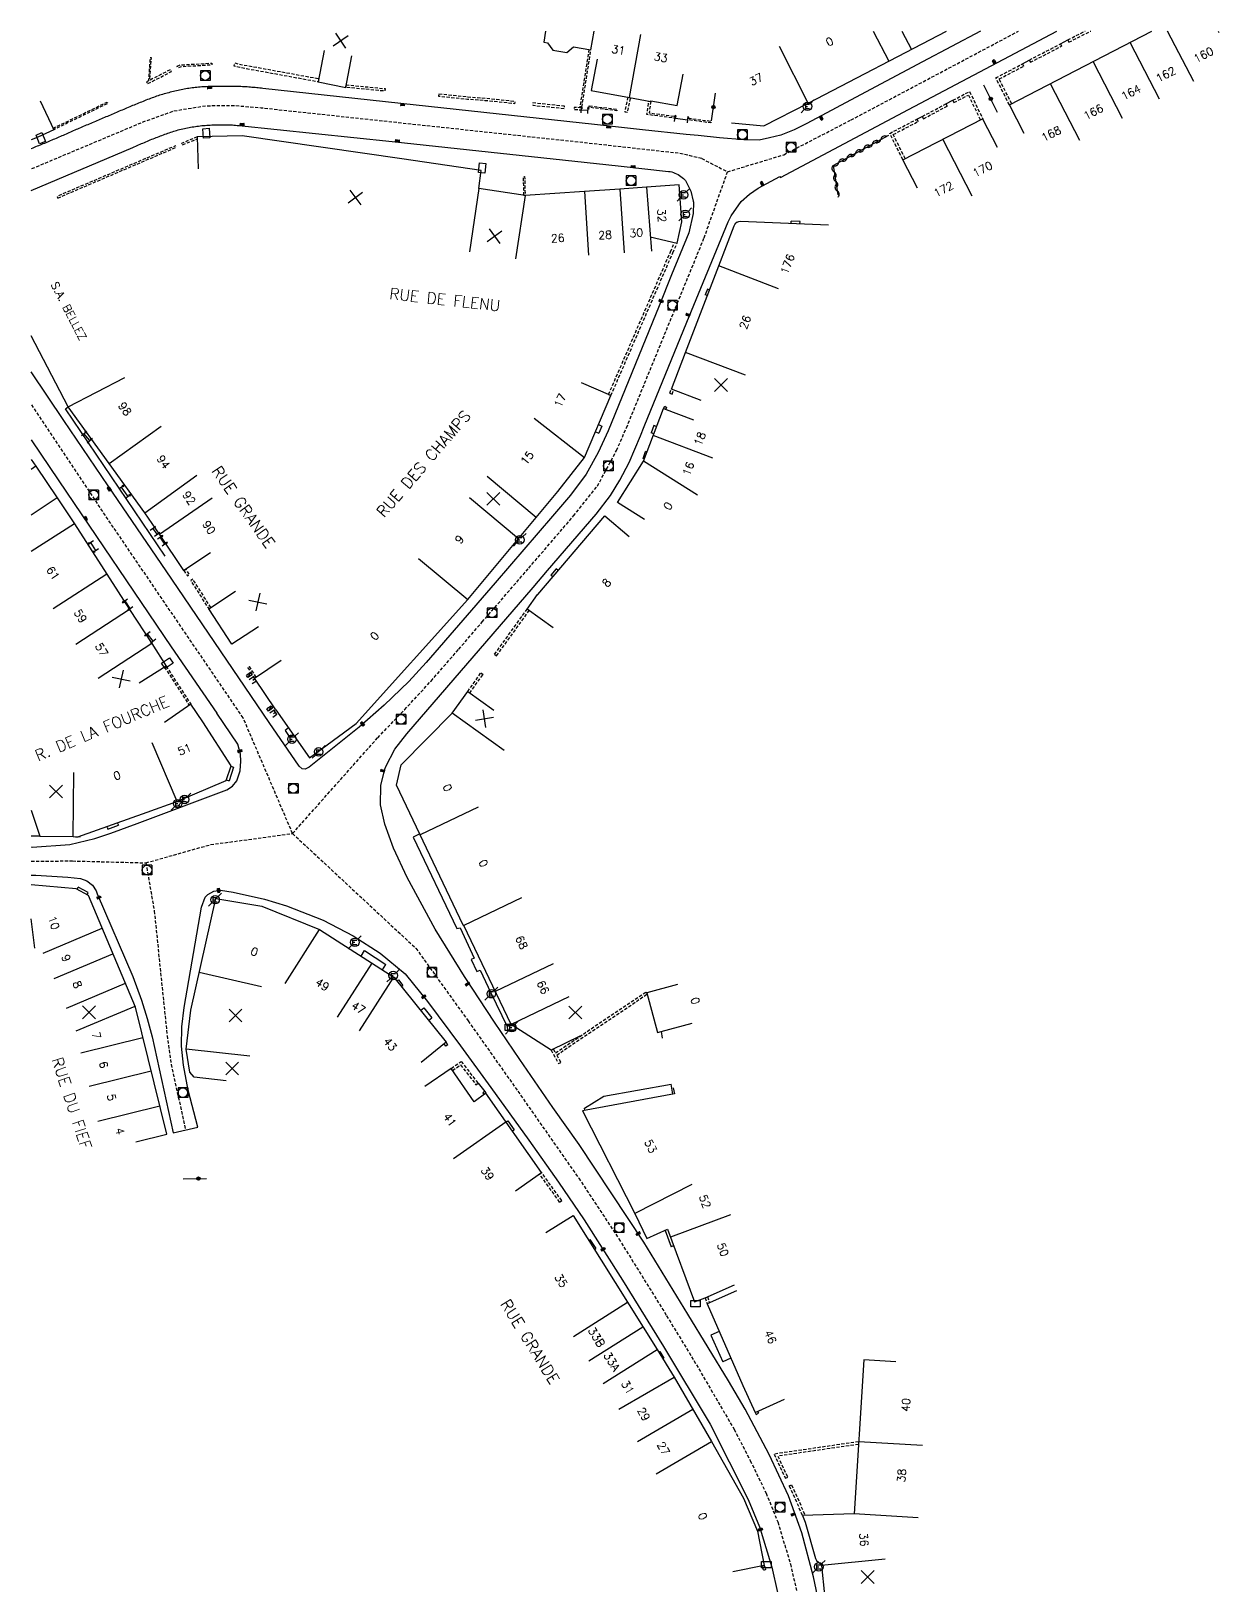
# Model space of a CAD drawing. Header units: millimetres. Extents: x 114000 to 115000, y 122000 to 123000.
# Drawn here: x 114000 to 114185.6, y 122757.1 to 123000 of the extents above; entities that cross this region are included whole.
import ezdxf
from ezdxf.enums import TextEntityAlignment as Align

# ---------------------------------------------------------------- set-up
doc = ezdxf.new("R2010")
doc.units = ezdxf.units.MM
doc.linetypes.add('DASHED', pattern=[0.75, 0.5, -0.25])
doc.layers.get('0').update_dxf_attribs({"linetype": 'CONTINUOUS'})
for name, color, linetype in [('W0001', 6, 'DASHED'), ('W0008', 7, 'CONTINUOUS'), ('W0017', 7, 'CONTINUOUS'), ('W0100', 7, 'CONTINUOUS'), ('W0105', 7, 'CONTINUOUS'), ('W0112', 1, 'DASHED'), ('W0310', 3, 'CONTINUOUS'), ('W0322', 7, 'CONTINUOUS'), ('W0400', 7, 'CONTINUOUS'), ('W0420', 7, 'CONTINUOUS'), ('W0430', 7, 'CONTINUOUS'), ('W0471', 7, 'CONTINUOUS'), ('W0984', 7, 'CONTINUOUS'), ('W0989', 7, 'CONTINUOUS'), ('W0991', 7, 'CONTINUOUS'), ('W1102', 7, 'CONTINUOUS'), ('W1471', 7, 'CONTINUOUS')]:
    doc.layers.add(name, color=color, linetype=linetype)
doc.styles.get("Standard").update_dxf_attribs({"font": 'romans.shx', "width": 0.85})

# ---------------------------------------------------------------- blocks, each defined once
blk = doc.blocks.new('t310o')
at = {"color": 0, "linetype": 'Continuous'}
for centre, start, end in [((-0.5, 0.38), 216.8699, 323.1304), ((0.5, -0.37), 36.8699, 143.1303)]:
    blk.add_arc(centre, 0.625, start, end, dxfattribs=at)
blk = doc.blocks.new('t322o')
at = {"color": 0, "linetype": 'Continuous'}
for radius in [0.25, 0.15]:
    blk.add_circle((0, 0), radius, dxfattribs=at)
blk = doc.blocks.new('T400')
for p, q in [((-0.15, 0.3), (0.15, 0.3)), ((-0.15, -0.25), (-0.15, 0.3)), ((-0.15, 0.15), (0.15, 0.15)), ((-0.15, 0), (0.15, 0)), ((0.15, 0.3), (0.15, -0.25)), ((-0.15, -0.15), (0.15, -0.15)), ((-0.15, -0.25), (-0.15, -0.3)), ((-0.15, -0.3), (0.15, -0.3)), ((0.15, -0.3), (0.15, -0.25))]:
    blk.add_line(p, q)
blk = doc.blocks.new('T471')
for p, q in [((-0.333334, 0.333334), (-0.333334, -0.333334)), ((-0.333334, 0.333334), (0.333334, 0.333334)), ((-0.333334, 0), (0, 0)), ((0.500001, 0.500001), (1.000002, 1.000002)), ((-0.500001, -0.500001), (-1.000002, -1.000002)), ((-0.333334, -0.333334), (0.333334, -0.333334))]:
    blk.add_line(p, q)
blk.add_ellipse((0, 0), major_axis=(0.471405, 0.471405), ratio=1, start_param=5.4977871438, end_param=11.780972451)
blk = doc.blocks.new('T420')
for p, q in [((0.75, 0.75), (-0.75, 0.75)), ((-0.75, 0.75), (-0.75, -0.75)), ((0.75, 0.75), (0.75, -0.75)), ((0.75, -0.75), (-0.75, -0.75))]:
    blk.add_line(p, q)
blk.add_ellipse((0, 0), major_axis=(-0.53, 0.53), ratio=1, start_param=3.926991, end_param=10.210176)
blk = doc.blocks.new('t991o')
at = {"color": 0, "linetype": 'Continuous'}
for p, q in [((-1, 1), (1, -1)), ((-1, -1), (1, 1))]:
    blk.add_line(p, q, dxfattribs=at)
blk = doc.blocks.new('T1471')
at = {"color": 0, "linetype": 'Continuous', "flags": 128}
blk.add_lwpolyline([(-0.75, -0.5), (-0.75, 0.5), (0.75, 0.5), (0.75, -0.5), (-0.75, -0.5)], dxfattribs=at)
blk = doc.blocks.new('t105o')
for p, q in [((-0.5, 0), (0.5, 0)), ((0.5, 0), (0.2, 0.1)), ((0.5, 0), (0.2, -0.1))]:
    blk.add_line(p, q)
blk = doc.blocks.new('T430')
for p, q in [((-0.4, 1.4), (0.4, 1.4)), ((-0.4, 1.4), (-0.4, 0.6)), ((-0.4, 1), (0, 1)), ((-0.4, 0.6), (0.4, 0.6)), ((-0.4, 0.2), (0.4, 0.2)), ((-0.4, -0.2), (-0.4, 0.2)), ((-0.4, -0.2), (0.4, 0.2)), ((0.4, 0.2), (0.4, -0.2)), ((-0.4, -0.2), (0.4, -0.2))]:
    blk.add_line(p, q)

msp = doc.modelspace()

# ---------------------------------------------------------------- linework, layer by layer
at = {"layer": 'W0001'}
for p, q in [((114104.77, 122980.1), (114108.8, 122978.02)), ((114040.85, 122874.63), (114033.12, 122892.71))]:
    msp.add_line(p, q, dxfattribs=at)
for points in [[(114000, 122870.31), (114000.02, 122870.31), (114006.47, 122870.35), (114017.93, 122870.05), (114028.04, 122872.9), (114040.85, 122874.63), (114054.15, 122889.6), (114058.35, 122893.98), (114062.48, 122898.46), (114066.82, 122903.44), (114070.48, 122907.68), (114077.75, 122916.11), (114084.76, 122924.25), (114088.47, 122928.92), (114091.48, 122934.49), (114093.01, 122938.02), (114105.14, 122967.69), (114108.8, 122978.02), (114117.59, 122980.68), (114128.1, 122986.12), (114154.27, 123000)], [(114040.85, 122874.63), (114060.11, 122856.7), (114068.27, 122845.36), (114076.05, 122834.36), (114085.55, 122820.77), (114091.83, 122811.29), (114099.29, 122799.29), (114103.56, 122792.28), (114109.82, 122781.55), (114112.35, 122776.67), (114114.82, 122771.58), (114116.65, 122767.07), (114118.63, 122760.5), (114120.44, 122752.58), (114122.92, 122739.91), (114124.73, 122730.32), (114126.98, 122718.37), (114129.37, 122705.61), (114131.71, 122693.3), (114134.46, 122678.94), (114137.67, 122661.15)], [(114017.93, 122870.05), (114019.24, 122862.54), (114021.24, 122843.04), (114021.86, 122838.56), (114024.14, 122828.32)]]:
    msp.add_lwpolyline(points, dxfattribs=at)
at = {"layer": 'W0001', "flags": 128}
for points in [[(114104.77, 122980.1), (114101.28, 122980.89), (114086.58, 122982.53), (114035.94, 122987.97), (114031.63, 122988.33), (114027.27, 122988.29), (114022.24, 122987.47), (114017.47, 122985.77), (114000, 122978.43)], [(114033.12, 122892.71), (114013.28, 122921.84), (114000, 122941.76)]]:
    msp.add_lwpolyline(points, dxfattribs=at)
at = {"layer": 'W0008'}
for points in [[(114112.22, 122974.5), (114113.6, 122975.47), (114116.96, 122977.29), (114117.07, 122977.12), (114137.07, 122987.73), (114160.22, 123000)], [(114148.32, 123000), (114139.25, 122995.2), (114130.36, 122990.48), (114121.17, 122985.57), (114119.19, 122984.56), (114117.63, 122983.95)], [(114117.63, 122983.95), (114117.11, 122983.76), (114115.37, 122983.33), (114113.72, 122982.96), (114111.36, 122982.99), (114107.52, 122983.31)], [(114102.01, 122976.89), (114102.25, 122976.68), (114103.08, 122974.97), (114103.42, 122973.41), (114103.46, 122973.29), (114103.45, 122971.48), (114102.76, 122968.48), (114100.07, 122961.92), (114098.11, 122957.08), (114090.15, 122937.57), (114088.59, 122934.18), (114086.71, 122930.77), (114084.25, 122927.5), (114081.46, 122924.2), (114072.48, 122913.79), (114061.74, 122901.37), (114059.03, 122898.4), (114055.18, 122894.67), (114051.23, 122891.26), (114043.43, 122885), (114042.84, 122884.71), (114042.34, 122884.76), (114041.87, 122885.13), (114037.19, 122892)], [(114123.7, 122751.57), (114122.22, 122758.52), (114120.41, 122765.39), (114118.32, 122771.13), (114115.29, 122777.59), (114113.42, 122781.15), (114111.54, 122784.71), (114108.97, 122789.1), (114102.62, 122799.51), (114095.73, 122810.8), (114085.6, 122826.03), (114081.52, 122831.84), (114076.34, 122839.32), (114072.37, 122845.15), (114067.72, 122852.3), (114063.15, 122859.71), (114058.77, 122867.74), (114056.63, 122872.34), (114055.24, 122876.1), (114054.6, 122879.09), (114054.64, 122882.15), (114055.27, 122884.69), (114055.44, 122885.1), (114056.8, 122887.82), (114058.68, 122890.23), (114078.42, 122913.08), (114080.68, 122915.71), (114088.29, 122924.54), (114090.53, 122927.43), (114091.99, 122929.85), (114093.41, 122932.59), (114095.18, 122936.77), (114095.77, 122938.23), (114102.46, 122954.52), (114108.88, 122970.22), (114109.36, 122971.15), (114110.92, 122973.38), (114112.22, 122974.5)], [(114016.57, 122876.19), (114030.58, 122881.46), (114031.49, 122882.04), (114032.16, 122882.86), (114032.66, 122884.4), (114032.78, 122885.96), (114032.73, 122887.05), (114032.31, 122888.58), (114029.04, 122893.42)], [(114000, 122872.53), (114000.17, 122872.51), (114006.05, 122872.92), (114009.97, 122873.85), (114012.44, 122874.68), (114016.57, 122876.19)], [(114000, 122868.11), (114000.74, 122868.12), (114005.72, 122867.82), (114007.72, 122867.58), (114008.73, 122867.23), (114009.58, 122866.54), (114010.15, 122865.68), (114010.33, 122865.22)], [(114010.33, 122865.22), (114015.89, 122852.29), (114017.27, 122848.62), (114018.15, 122845.74), (114018.9, 122842.84), (114022.22, 122827.89), (114026.06, 122828.74), (114024.56, 122834.53), (114023.81, 122838.44), (114023.5, 122841.43), (114023.56, 122844.45), (114023.91, 122847.45), (114026.61, 122863.15), (114027.17, 122864.67), (114027.6, 122865.1), (114028.53, 122865.63), (114029.6, 122865.79), (114031.59, 122865.48), (114036.44, 122864.4), (114039.9, 122863.35), (114045.65, 122861.08), (114050.33, 122858.67), (114054.51, 122855.95), (114058.45, 122852.72), (114061.91, 122848.37), (114067.06, 122841.48), (114071.84, 122834.96), (114077.77, 122826.74), (114082.41, 122820.14), (114086.4, 122814.26), (114092.41, 122804.86), (114098.78, 122794.48), (114106.07, 122782.34), (114112.04, 122770.59), (114113.79, 122766.3), (114114.08, 122765.46), (114115.71, 122760), (114117.5, 122752.1)]]:
    msp.add_lwpolyline(points, dxfattribs=at)
at = {"layer": 'W0008', "flags": 128}
for points in [[(114107.52, 122983.31), (114104.23, 122983.68), (114102.32, 122983.85), (114095.5, 122984.57), (114088, 122985.41), (114057.74, 122988.68), (114036.22, 122991.04), (114035.97, 122991.07), (114035.73, 122991.1), (114035.49, 122991.13), (114035.24, 122991.15), (114035, 122991.17), (114034.75, 122991.19), (114034.51, 122991.21), (114034.26, 122991.23), (114034.02, 122991.25), (114033.77, 122991.27), (114033.53, 122991.28), (114033.28, 122991.3), (114033.03, 122991.31), (114032.78, 122991.32), (114032.52, 122991.33), (114032.26, 122991.34), (114032.01, 122991.34), (114031.75, 122991.35), (114031.49, 122991.35), (114031.23, 122991.36), (114030.98, 122991.36), (114030.72, 122991.36), (114030.46, 122991.36), (114030.2, 122991.36), (114029.95, 122991.36), (114029.69, 122991.35), (114029.43, 122991.35), (114029.18, 122991.34), (114028.92, 122991.34), (114028.67, 122991.34), (114028.42, 122991.33), (114028.17, 122991.33), (114027.91, 122991.32), (114027.66, 122991.32), (114027.41, 122991.31), (114027.16, 122991.3), (114026.91, 122991.29), (114026.65, 122991.27), (114026.4, 122991.26), (114026.15, 122991.24), (114025.9, 122991.21), (114025.65, 122991.19), (114025.4, 122991.16), (114025.15, 122991.12), (114024.91, 122991.09), (114024.66, 122991.05), (114024.41, 122991.01), (114024.17, 122990.96), (114023.93, 122990.92), (114023.68, 122990.87), (114023.44, 122990.83), (114023.2, 122990.78), (114022.95, 122990.72), (114022.71, 122990.67), (114022.47, 122990.61), (114022.23, 122990.56), (114021.99, 122990.5), (114021.75, 122990.44), (114021.51, 122990.38), (114021.27, 122990.31), (114021.03, 122990.25), (114020.79, 122990.18), (114020.55, 122990.11), (114020.31, 122990.04), (114020.07, 122989.97), (114019.83, 122989.9), (114019.59, 122989.82), (114019.36, 122989.74), (114019.12, 122989.65), (114018.89, 122989.56), (114018.65, 122989.48), (114018.42, 122989.39), (114018.18, 122989.29), (114017.95, 122989.2), (114017.72, 122989.11), (114017.49, 122989.02), (114017.25, 122988.92), (114017.02, 122988.83), (114016.79, 122988.74), (114016.56, 122988.64), (114016.32, 122988.55), (114016.09, 122988.45), (114015.86, 122988.36), (114015.63, 122988.26), (114015.4, 122988.16), (114015.17, 122988.07), (114014.93, 122987.97), (114014.7, 122987.87), (114014.47, 122987.77), (114014.24, 122987.67), (114014.01, 122987.57), (114013.78, 122987.47), (114013.55, 122987.37), (114013.32, 122987.27), (114013.09, 122987.17), (114012.86, 122987.08), (114012.63, 122986.98), (114012.4, 122986.88), (114012.16, 122986.78), (114011.93, 122986.68), (114011.69, 122986.58), (114011.45, 122986.48), (114011.22, 122986.38), (114010.98, 122986.28), (114010.75, 122986.18), (114010.51, 122986.08), (114010.27, 122985.98), (114010.04, 122985.88), (114009.8, 122985.78), (114009.56, 122985.68), (114009.33, 122985.58), (114009.09, 122985.48), (114008.86, 122985.38), (114008.62, 122985.28), (114008.39, 122985.18), (114008.15, 122985.08), (114007.93, 122984.99), (114007.7, 122984.89), (114007.48, 122984.79), (114007.25, 122984.69), (114007.03, 122984.6), (114006.81, 122984.5), (114006.58, 122984.4), (114006.36, 122984.3), (114006.14, 122984.2), (114005.91, 122984.11), (114005.69, 122984.01), (114005.46, 122983.91), (114005.24, 122983.81), (114005.02, 122983.71), (114004.79, 122983.62), (114004.57, 122983.52), (114004.35, 122983.42), (114004.12, 122983.32), (114003.9, 122983.23), (114003.67, 122983.13), (114003.45, 122983.04), (114003.22, 122982.94), (114002.99, 122982.84), (114002.76, 122982.75), (114002.54, 122982.65), (114002.31, 122982.56), (114002.08, 122982.46), (114001.85, 122982.37), (114001.62, 122982.28), (114001.4, 122982.18), (114001.17, 122982.09), (114000.94, 122982), (114000.71, 122981.9), (114000.48, 122981.81), (114000.25, 122981.72), (114000.02, 122981.63), (114000, 122981.62)], [(114000, 122975.07), (114015.89, 122981.81), (114016.11, 122981.91), (114016.34, 122982.01), (114016.56, 122982.12), (114016.79, 122982.22), (114017.02, 122982.32), (114017.24, 122982.42), (114017.47, 122982.51), (114017.7, 122982.61), (114017.93, 122982.71), (114018.16, 122982.8), (114018.39, 122982.9), (114018.62, 122982.99), (114018.85, 122983.09), (114019.08, 122983.18), (114019.31, 122983.27), (114019.54, 122983.36), (114019.77, 122983.45), (114020, 122983.53), (114020.22, 122983.62), (114020.45, 122983.71), (114020.68, 122983.79), (114020.9, 122983.88), (114021.13, 122983.96), (114021.36, 122984.04), (114021.59, 122984.12), (114021.82, 122984.2), (114022.05, 122984.28), (114022.28, 122984.35), (114022.51, 122984.42), (114022.74, 122984.49), (114022.97, 122984.56), (114023.21, 122984.62), (114023.45, 122984.69), (114023.69, 122984.74), (114023.94, 122984.8), (114024.18, 122984.85), (114024.43, 122984.9), (114024.67, 122984.94), (114024.92, 122984.99), (114025.17, 122985.03), (114025.41, 122985.06), (114025.66, 122985.1), (114025.91, 122985.13), (114026.16, 122985.17), (114026.42, 122985.2), (114026.68, 122985.23), (114026.94, 122985.25), (114027.2, 122985.27), (114027.46, 122985.29), (114027.72, 122985.3), (114027.98, 122985.32), (114028.24, 122985.33), (114028.5, 122985.34), (114028.75, 122985.35), (114028.99, 122985.36), (114029.23, 122985.36), (114029.48, 122985.37), (114029.72, 122985.37), (114029.96, 122985.37), (114030.2, 122985.37), (114030.45, 122985.37), (114030.69, 122985.36), (114030.93, 122985.36), (114031.19, 122985.35), (114031.44, 122985.33), (114031.69, 122985.32), (114031.94, 122985.29), (114032.19, 122985.27), (114032.44, 122985.24), (114056.4, 122982.74), (114091.69, 122978.93), (114099.56, 122978.08), (114099.83, 122978.04), (114100.09, 122977.99), (114100.34, 122977.91), (114100.59, 122977.82), (114100.84, 122977.71), (114101.07, 122977.59), (114101.3, 122977.45), (114101.52, 122977.3), (114101.73, 122977.14), (114101.91, 122976.97), (114102.01, 122976.89)], [(114037.19, 122892), (114021.12, 122915.66), (114012.06, 122928.93), (114005.13, 122939.18), (114000, 122946.78)], [(114000, 122936.12), (114004.34, 122929.72), (114021.9, 122903.81), (114029.04, 122893.42)]]:
    msp.add_lwpolyline(points, dxfattribs=at)
at = {"layer": 'W0017', "flags": 128}
msp.add_lwpolyline([(114020.97, 122917.96), (114005.37, 122940.96), (114005.78, 122941.27)], dxfattribs=at)
at = {"layer": 'W0100'}
for p, q in [((114152.84, 122988.46), (114175.11, 123000)), ((114185.46, 123000), (114185.57, 122999.79)), ((114155.14, 122984.02), (114152.84, 122988.46)), ((114109.42, 122985.67), (114114.47, 122985.22)), ((114007.05, 122865.97), (114000, 122866.59))]:
    msp.add_line(p, q, dxfattribs=at)
at = {"layer": 'W0100', "flags": 128}
for points in [[(114080.36, 123000), (114080.09, 122998.27), (114080.7, 122998.17), (114081.49, 122997.03), (114083.69, 122996.67), (114084.72, 122997.53), (114087.47, 122997.09), (114087.94, 123000)], [(114045.79, 122996.97), (114044.83, 122992.06), (114049.17, 122991.21), (114050.13, 122996.11)], [(114088.42, 122995.64), (114087.52, 122990.72), (114093.47, 122989.64), (114096.81, 122989.02), (114096.83, 122989.12), (114100.94, 122988.36), (114101.85, 122993.28)], [(114001.42, 122989.12), (114003.53, 122984.59), (114001.05, 122983.43), (114000.41, 122983.15), (114000, 122983.02)], [(114085.98, 122987.71), (114087.02, 122987.63)], [(114100.61, 122986.39), (114102.61, 122986.14)], [(114101.23, 122975.98), (114096.16, 122975.6), (114091.97, 122975.32), (114086.43, 122974.95), (114077.18, 122974.33), (114069.95, 122975.41), (114070.3, 122978.22), (114057.91, 122980.02), (114033, 122983.65), (114025.95, 122983.46), (114026.09, 122978.46)], [(114028.03, 122918.49), (114023.87, 122915.72), (114020.06, 122921.42), (114017.77, 122924.75), (114012.22, 122932.42), (114005.78, 122941.27), (114000, 122952.4)], [(114009.15, 122936.01), (114008.26, 122937.13)], [(114000, 122933.06), (114000.72, 122932.01), (114004.06, 122927.09), (114006.76, 122923.04), (114011.85, 122915.15), (114015.39, 122909.62), (114018.84, 122904.31), (114021.09, 122900.8), (114016.89, 122898.1)], [(114015.14, 122927.3), (114014.09, 122928.78)], [(114019.69, 122921.39), (114019.01, 122922.33)], [(114020.87, 122919.86), (114020.16, 122920.93)], [(114010.11, 122918.83), (114009.34, 122920.11)], [(114015.5, 122909.77), (114014.67, 122910.97)], [(114035.54, 122906.94), (114031.35, 122904.22), (114027.76, 122909.74), (114031.95, 122912.47)], [(114019.08, 122904.69), (114018.19, 122905.83)], [(114038.24, 122893.97), (114034.92, 122898.9), (114039.07, 122901.69)], [(114026.85, 122892.06), (114024.94, 122894.82), (114020.83, 122891.98)]]:
    msp.add_lwpolyline(points, dxfattribs=at)
at = {"layer": 'W0100'}
for points in [[(114114.47, 122985.22), (114121.41, 122988.72), (114142.99, 123000)], [(114138.48, 122975.45), (114136.19, 122979.9), (114148.64, 122986.3), (114150.93, 122981.86)], [(114096.74, 122967.84), (114100.91, 122966.89), (114101.66, 122970.18), (114101.23, 122975.98)], [(114104.69, 122942.27), (114100.03, 122944.08), (114102.25, 122949.79), (114107.43, 122963.35), (114109.84, 122969.56), (114109.94, 122969.76), (114110.12, 122970), (114110.19, 122970.11), (114110.17, 122970.07), (114110.56, 122970.26), (114110.85, 122970.28), (114124.59, 122969.74)], [(114038.24, 122893.97), (114043.48, 122886.46), (114050.77, 122891.84), (114050.76, 122891.83), (114068.22, 122911.21), (114082.29, 122928.09), (114086.44, 122933.37), (114090.59, 122943.08), (114086, 122945.04)], [(114095.85, 122923.7), (114091.61, 122926.35), (114095.65, 122932.83), (114098.8, 122941.06), (114103.47, 122939.27)], [(114081.54, 122906.77), (114077.49, 122909.69), (114079.13, 122911.96), (114079.14, 122911.98), (114089.61, 122924.28), (114093.42, 122921.04)], [(114085.74, 122842.95), (114081.23, 122840.79), (114075, 122844.8), (114067.58, 122860.27), (114067.52, 122860.3), (114057.1, 122882.2), (114057.82, 122885.37), (114065.79, 122893.44), (114068.21, 122896.81), (114072.27, 122893.9)], [(114007.31, 122874.09), (114018.15, 122877.95), (114022.76, 122879.65), (114030.48, 122882.93), (114031.24, 122885.2), (114026.85, 122892.06)], [(114000, 122878.26), (114001.38, 122874.22), (114006.55, 122874.16), (114006.94, 122874.09), (114007.37, 122874.12), (114007.7, 122874.18)], [(114016.34, 122826.45), (114021.2, 122827.64), (114016.32, 122847.48), (114008.95, 122864.96), (114007.06, 122865.97)], [(114030.46, 122835.98), (114025.5, 122836.54), (114024.82, 122837.34), (114024.24, 122840.95), (114024.93, 122847.02), (114028.87, 122864.47), (114036.05, 122863.26), (114045.05, 122859.62), (114056.68, 122852.2), (114064.84, 122842.01), (114060.93, 122838.88)], [(114101.01, 122851.03), (114096.18, 122849.73), (114097.85, 122843.53), (114098.45, 122843.71), (114103.28, 122845)], [(114075.65, 122818.8), (114079.74, 122821.68), (114071.05, 122834.08), (114069.2, 122832.73), (114065.62, 122837.94), (114061.5, 122835.11)], [(114100.51, 122833.94), (114086.15, 122831.32), (114094.32, 122815.26), (114096.19, 122811.35), (114099.42, 122812.8), (114103.63, 122801.45), (114105.29, 122802.11), (114109.87, 122804.12)], [(114080.44, 122812.27), (114084.68, 122814.93), (114097.83, 122794.01), (114100.44, 122789.7), (114106.29, 122779.63), (114111.32, 122770.81), (114113.48, 122765.64), (114114.54, 122760.26), (114109.64, 122759.29)], [(114110.18, 122803.17), (114105.6, 122801.16), (114111.18, 122788.41), (114113.13, 122784.15), (114117.68, 122786.23)], [(114135.07, 122792.07), (114130.08, 122792.38), (114128.61, 122768.33), (114120.49, 122768.1), (114120.95, 122767.02), (114122.54, 122761.37), (114122.72, 122761.05), (114123, 122760.77), (114123.49, 122760.25), (114123.95, 122755.68), (114125.39, 122750.45), (114130.21, 122751.78)]]:
    msp.add_lwpolyline(points, dxfattribs=at)
at = {"layer": 'W0105'}
for p, q in [((114118.74, 122969.97), (114118.76, 122970.32)), ((114120.11, 122969.91), (114120.13, 122970.25)), ((114105.98, 122959.54), (114105.65, 122959.67)), ((114105.65, 122958.68), (114105.32, 122958.81)), ((114088.16, 122937.39), (114088.7, 122937.16)), ((114088.64, 122938.51), (114089.18, 122938.28)), ((114097.27, 122937.06), (114096.85, 122937.22)), ((114097.71, 122938.2), (114097.27, 122938.37)), ((114095.78, 122933.15), (114095.61, 122933.22)), ((114096.19, 122934.23), (114096.01, 122934.3)), ((114082.32, 122915.72), (114082.01, 122915.98)), ((114081.51, 122914.76), (114081.21, 122915.01)), ((114040.22, 122891.13), (114039.68, 122890.75)), ((114040.99, 122890.03), (114040.44, 122889.64)), ((114031.22, 122885.14), (114031.64, 122884.99)), ((114030.5, 122883), (114030.96, 122882.85)), ((114011.87, 122875.62), (114011.99, 122875.31)), ((114013.52, 122876.23), (114013.64, 122875.92)), ((114007.2, 122865.9), (114007.37, 122866.23)), ((114008.76, 122865.06), (114008.94, 122865.4)), ((114066.53, 122859.8), (114067.05, 122859.87)), ((114051.54, 122855.48), (114052.08, 122856.33)), ((114054.89, 122853.34), (114055.43, 122854.18)), ((114057.15, 122851.6), (114057.38, 122851.78)), ((114057.84, 122850.74), (114058.05, 122850.91)), ((114060.84, 122846.99), (114061.35, 122847.4)), ((114062.1, 122845.43), (114062.62, 122845.85)), ((114074.39, 122844.5), (114075, 122844.8)), ((114100.27, 122833.89), (114099.98, 122835.49)), ((114086.49, 122831.39), (114086.43, 122831.73)), ((114074.21, 122829.57), (114074.48, 122829.75)), ((114075.19, 122828.17), (114075.45, 122828.35)), ((114087.09, 122811.09), (114087.3, 122811.22)), ((114088, 122809.64), (114088.2, 122809.77)), ((114100.38, 122810.2), (114099.99, 122810.06)), ((114107.5, 122796.81), (114106.2, 122796.24)), ((114098.07, 122793.61), (114098.22, 122793.71)), ((114098.7, 122792.57), (114098.85, 122792.67)), ((114109.32, 122792.65), (114108.06, 122792.1))]:
    msp.add_line(p, q, dxfattribs=at)
for points in [[(114160.8, 122997.99), (114161.95, 122998.62)], [(114154.87, 122994.87), (114155.93, 122995.48)], [(114142.9, 122988.63), (114144, 122989.2)], [(114138.37, 122986.23), (114139.23, 122986.66)], [(114120.13, 122970.25), (114118.76, 122970.32)], [(114105.65, 122959.67), (114105.32, 122958.81)], [(114089.18, 122938.28), (114088.7, 122937.16)], [(114097.27, 122938.37), (114096.85, 122937.22)], [(114095.61, 122933.22), (114096.01, 122934.3)], [(114082.01, 122915.98), (114081.21, 122915.01)], [(114039.68, 122890.75), (114040.44, 122889.64)], [(114031.64, 122884.99), (114030.96, 122882.85)], [(114011.99, 122875.31), (114013.64, 122875.92)], [(114060.75, 122874.59), (114059.69, 122874.07), (114066.53, 122859.8)], [(114008.94, 122865.4), (114007.37, 122866.23)], [(114067.05, 122859.87), (114069.23, 122855.16), (114068.73, 122854.93), (114069.63, 122853.08), (114070.14, 122853.3), (114071.82, 122849.74), (114074.39, 122844.5)], [(114052.08, 122856.33), (114055.43, 122854.18)], [(114057.38, 122851.78), (114058.05, 122850.91)], [(114061.35, 122847.4), (114062.62, 122845.85)], [(114069.82, 122835.62), (114070.9, 122834.35)], [(114086.43, 122831.73), (114089.46, 122833.57), (114099.98, 122835.49)], [(114074.48, 122829.75), (114075.45, 122828.35)], [(114087.3, 122811.22), (114088.2, 122809.77)], [(114099.07, 122812.63), (114099.99, 122810.06)], [(114106.2, 122796.24), (114108.06, 122792.1)], [(114098.22, 122793.71), (114098.85, 122792.67)]]:
    msp.add_lwpolyline(points, dxfattribs=at)
at = {"layer": 'W0112'}
for p, q in [((114160.8, 122997.99), (114160.99, 122997.64)), ((114161.95, 122998.62), (114164.66, 123000)), ((114161.95, 122998.62), (114162.13, 122998.27)), ((114162.13, 122998.27), (114165.54, 123000)), ((114154.87, 122994.87), (114155.05, 122994.51)), ((114155.93, 122995.48), (114156.11, 122995.12)), ((114142.9, 122988.63), (114143.09, 122988.28)), ((114144, 122989.2), (114144.18, 122988.85)), ((114138.37, 122986.23), (114138.56, 122985.87)), ((114139.23, 122986.66), (114139.42, 122986.3)), ((114090.23, 122943.24), (114090.59, 122943.08)), ((114099.78, 122943.41), (114100.15, 122943.27)), ((114098.99, 122941.38), (114099.33, 122941.17)), ((114099.18, 122940.91), (114099.33, 122941.17)), ((114072.41, 122902.63), (114072.73, 122902.4)), ((114070.27, 122899.72), (114070.6, 122899.49)), ((114081.92, 122840.37), (114096.07, 122849.9)), ((114096.07, 122849.9), (114096.24, 122849.53)), ((114082.11, 122840.02), (114096.24, 122849.53)), ((114064.79, 122841.4), (114064.52, 122841.76)), ((114065.11, 122841.64), (114064.79, 122841.4)), ((114081.23, 122840.79), (114081.58, 122840.98)), ((114081.58, 122840.98), (114081.92, 122840.37)), ((114082.11, 122840.02), (114082.75, 122838.87)), ((114082.4, 122838.68), (114082.75, 122838.87)), ((114069.5, 122835.38), (114069.82, 122835.62)), ((114070.9, 122834.35), (114070.56, 122834.13)), ((114082.57, 122817.05), (114082.9, 122817.28)), ((114105.65, 122802.27), (114105.96, 122801.32)), ((114113.5, 122784.32), (114113.63, 122784.07)), ((114113.28, 122783.88), (114113.63, 122784.07)), ((114117.84, 122773.9), (114118.2, 122774.07)), ((114118.45, 122772.72), (114118.81, 122772.88)), ((114118.81, 122772.88), (114120.92, 122768.12)), ((114114.17, 122760.11), (114114.54, 122760.26)), ((114114.79, 122759.63), (114114.42, 122759.48))]:
    msp.add_line(p, q, dxfattribs=at)
for points in [[(114155.93, 122995.48), (114160.8, 122997.99)], [(114156.11, 122995.12), (114160.99, 122997.64)], [(114152.84, 122988.46), (114150.71, 122992.69), (114154.87, 122994.87)], [(114153.2, 122988.64), (114151.24, 122992.52), (114155.05, 122994.51)], [(114139.23, 122986.66), (114142.9, 122988.63)], [(114139.42, 122986.3), (114143.09, 122988.28)], [(114144, 122989.2), (114146.62, 122990.56), (114148.66, 122986.31)], [(114144.18, 122988.85), (114146.44, 122990.01), (114148.29, 122986.14)], [(114136.19, 122979.9), (114134.14, 122984.01), (114138.37, 122986.23)], [(114136.55, 122980.07), (114134.68, 122983.84), (114138.56, 122985.87)], [(114090.23, 122943.24), (114099.89, 122965.53), (114100.51, 122966.98)], [(114090.59, 122943.08), (114100.26, 122965.37), (114100.91, 122966.89)], [(114099.78, 122943.41), (114100.03, 122944.08)], [(114100.15, 122943.27), (114100.4, 122943.94)], [(114098.8, 122941.06), (114098.99, 122941.38)], [(114072.41, 122902.63), (114077.49, 122909.69)], [(114072.73, 122902.4), (114077.82, 122909.46)], [(114068.21, 122896.81), (114070.27, 122899.72)], [(114068.53, 122896.58), (114070.6, 122899.49)], [(114065.11, 122841.64), (114064.84, 122842.01)], [(114081.23, 122840.79), (114082.4, 122838.68)], [(114065.62, 122837.94), (114067.19, 122839.02), (114069.82, 122835.62)], [(114065.85, 122837.61), (114067.1, 122838.47), (114069.5, 122835.38)], [(114070.56, 122834.13), (114070.73, 122833.88)], [(114070.9, 122834.35), (114071.06, 122834.1)], [(114082.57, 122817.05), (114079.42, 122821.44)], [(114082.9, 122817.28), (114079.74, 122821.67)], [(114105.29, 122802.11), (114105.6, 122801.16)], [(114113.13, 122784.15), (114113.28, 122783.88)], [(114129.3, 122779.6), (114116.07, 122777.67), (114117.84, 122773.9)], [(114129.27, 122779.19), (114116.66, 122777.36), (114118.2, 122774.07)], [(114118.45, 122772.72), (114120.49, 122768.1)], [(114114.17, 122760.11), (114114.42, 122759.48)], [(114114.54, 122760.26), (114114.79, 122759.63)]]:
    msp.add_lwpolyline(points, dxfattribs=at)
at = {"layer": 'W0112', "flags": 128}
for points in [[(114018.33, 122992.21), (114018.03, 122992.06), (114018.19, 122991.76), (114021.91, 122993.67), (114021.76, 122993.97), (114018.56, 122992.33), (114018.8, 122995.81), (114018.58, 122995.83)], [(114022.82, 122994.5), (114023.21, 122994.7), (114028.21, 122995.01), (114028.23, 122994.7), (114023.29, 122994.39), (114022.97, 122994.22)], [(114031.82, 122995.03), (114032.74, 122994.8), (114044.92, 122992.58), (114044.83, 122992.06), (114032.63, 122994.29), (114031.7, 122994.52)], [(114049.2, 122991.61), (114055.31, 122991.01), (114055.27, 122990.62), (114049.17, 122991.21)], [(114063.72, 122990.2), (114068.22, 122989.73), (114070.94, 122989.53), (114075.57, 122989.06), (114075.53, 122988.65), (114070.9, 122989.13), (114068.19, 122989.32), (114063.68, 122989.79)], [(114083.34, 122988.27), (114078.4, 122988.77), (114078.36, 122988.41), (114083.31, 122987.92)], [(114087.21, 122988.32), (114091.55, 122987.79), (114091.53, 122987.55), (114087.18, 122988.07)], [(114102.65, 122986.41), (114106.21, 122985.93), (114106.18, 122985.66), (114102.61, 122986.14)], [(114004.16, 122973.92), (114022.66, 122981.84), (114022.56, 122982.08), (114004.05, 122974.17)], [(114077, 122974.33), (114076.92, 122977.26), (114077.1, 122977.27), (114077.18, 122974.33)]]:
    msp.add_lwpolyline(points, close=True, dxfattribs=at)
for points in [[(114087.15, 122997.14), (114085.71, 122988.03), (114084.83, 122988.06), (114084.82, 122987.74), (114085.98, 122987.71), (114087.47, 122997.09)], [(114003.42, 122984.8), (114011.87, 122988.91), (114011.98, 122988.69), (114003.53, 122984.59)], [(114093.24, 122989.68), (114092.75, 122987.41), (114093.19, 122987.31), (114093.69, 122989.59)], [(114096.81, 122989.02), (114096.55, 122987.21), (114100.65, 122986.69), (114100.62, 122986.39), (114096.21, 122986.95), (114096.51, 122989.06)], [(114025.95, 122983.46), (114023.49, 122982.46), (114023.59, 122982.21), (114025.96, 122983.16)], [(114023.87, 122915.71), (114024.43, 122914.87), (114024.76, 122915.08), (114024.19, 122915.93)], [(114028.09, 122909.95), (114025.26, 122914.37), (114024.93, 122914.15), (114027.75, 122909.74)], [(114021.09, 122900.8), (114024.94, 122894.83)], [(114020.84, 122900.63), (114024.69, 122894.67)], [(114035.18, 122899.06), (114034.12, 122900.71), (114033.87, 122900.54), (114034.92, 122898.9)]]:
    msp.add_lwpolyline(points, dxfattribs=at)
at = {"layer": 'W0310'}
for q in [(114133.99, 122983.76), (114126.01, 122974.4)]:
    msp.add_line((114125.29, 122979), q, dxfattribs=at)
at = {"layer": 'W0322'}
for p, q in [((114151, 122987.29), (114148.82, 122991.54)), ((114001.34, 122874.23), (114000, 122874.24)), ((114098.45, 122843.71), (114098.6, 122842.66)), ((114100.32, 122834.89), (114100.51, 122833.94)), ((114023.77, 122820.66), (114027.4, 122820.75))]:
    msp.add_line(p, q, dxfattribs=at)
at = {"layer": 'W0322', "flags": 128}
msp.add_lwpolyline([(114106.27, 122985.97), (114106.93, 122990.3)], dxfattribs=at)
at = {"layer": 'W1102'}
for p, q in [((114131.53, 123000), (114133.99, 122995.3)), ((114136.04, 123000), (114137.53, 122997.15)), ((114176.29, 122989.35), (114171.69, 122998.23)), ((114181.63, 122992.12), (114177.54, 123000)), ((114116.89, 122997.64), (114121.39, 122988.71)), ((114170.5, 122986.35), (114165.9, 122995.23)), ((114163.85, 122982.9), (114159.25, 122991.78)), ((114147, 122974.21), (114142.43, 122983.11)), ((114116.76, 122959.74), (114107.43, 122963.35)), ((114111.59, 122946.23), (114102.25, 122949.8)), ((114078.57, 122939.54), (114086.43, 122933.36)), ((114106.53, 122933.27), (114097.19, 122936.84)), ((114104.13, 122927.52), (114095.65, 122932.82)), ((114071.24, 122930.45), (114078.92, 122924.05)), ((114068.49, 122927.15), (114076.17, 122920.75)), ((114060.54, 122917.61), (114068.23, 122911.21)), ((114073.93, 122887.62), (114065.79, 122893.44)), ((114018.88, 122888.87), (114022.78, 122879.66)), ((114006.65, 122884.15), (114006.53, 122874.16)), ((114069.83, 122878.73), (114060.8, 122874.43)), ((114076.6, 122864.6), (114067.58, 122860.27)), ((114000.57, 122856.72), (114000, 122861.31)), ((114001.9, 122855.93), (114011.12, 122859.82)), ((114039.69, 122851.18), (114045.07, 122859.61)), ((114003.58, 122851.96), (114012.79, 122855.84)), ((114036.02, 122850.7), (114026.27, 122852.92)), ((114047.88, 122845.95), (114053.26, 122854.38)), ((114051.28, 122843.78), (114056.66, 122852.21)), ((114081.54, 122854.29), (114072.52, 122849.97)), ((114005.51, 122847.37), (114014.73, 122851.25)), ((114007.02, 122843.78), (114016.24, 122847.67)), ((114084.02, 122849.12), (114075, 122844.8)), ((114007.77, 122840.37), (114017.48, 122842.76)), ((114034.18, 122839.82), (114024.24, 122840.95)), ((114009.05, 122835.15), (114018.76, 122837.54)), ((114010.4, 122829.68), (114020.11, 122832.07)), ((114065.99, 122823.87), (114074.18, 122829.61)), ((114103.23, 122819.81), (114094.32, 122815.27)), ((114109.26, 122815.04), (114099.88, 122811.57)), ((114084.72, 122796.07), (114093.18, 122801.4)), ((114087.13, 122792.24), (114095.59, 122797.56)), ((114089.36, 122788.69), (114097.82, 122794.01)), ((114091.8, 122784.67), (114100.45, 122789.69)), ((114094.71, 122779.65), (114103.36, 122784.67)), ((114097.64, 122774.61), (114106.29, 122779.63)), ((114139.28, 122778.99), (114129.3, 122779.59)), ((114138.6, 122767.73), (114128.61, 122768.33)), ((114133.44, 122761.25), (114123.49, 122760.25))]:
    msp.add_line(p, q, dxfattribs=at)
at = {"layer": 'W1102', "flags": 128}
for points in [[(114093.47, 122989.64), (114095.27, 122999.47)], [(114069.95, 122975.41), (114068.48, 122965.52)], [(114077.18, 122974.33), (114075.7, 122964.44)], [(114086.43, 122974.95), (114087.1, 122964.97)], [(114091.97, 122975.32), (114092.64, 122965.34)], [(114096.16, 122975.6), (114096.91, 122965.63)], [(114005.78, 122941.27), (114014.65, 122945.88)], [(114012.22, 122932.42), (114020.33, 122938.28)], [(114000.72, 122932.01), (114000, 122931.52)], [(114017.77, 122924.75), (114025.87, 122930.61)], [(114004.06, 122927.09), (114000, 122924.38)], [(114020.06, 122921.42), (114028.3, 122927.09)], [(114006.76, 122923.04), (114000, 122918.68)], [(114011.85, 122915.15), (114003.43, 122909.76)], [(114015.39, 122909.62), (114007, 122904.17)], [(114018.84, 122904.31), (114010.46, 122898.86)]]:
    msp.add_lwpolyline(points, dxfattribs=at)

# ---------------------------------------------------------------- block references
at = {"layer": 'W0105'}
for p, rotation in [((114085.98, 122987.71), 86.48789427622579), ((114087.02, 122987.63), 87.62994367290005), ((114100.61, 122986.39), 81.2967103859073), ((114102.61, 122986.14), 82.53308664387137), ((114008.26, 122937.13), 36.74166195859593), ((114009.15, 122936.01), 39.4375283109861), ((114014.09, 122928.78), 35.19005057380177), ((114015.14, 122927.3), 36.19050363342205), ((114019.01, 122922.33), 35.79187029519606), ((114009.34, 122920.11), 212.5345358077867), ((114019.69, 122921.39), 35.96224966646782), ((114020.16, 122920.93), 31.2349995006463), ((114020.87, 122919.86), 35.7702034387593), ((114010.11, 122918.83), 212.5628562118315), ((114014.67, 122910.97), 215.9664827537732), ((114015.5, 122909.77), 215.4588833642053), ((114018.19, 122905.83), 216.75323473433), ((114019.08, 122904.69), 217.3355888580021)]:
    msp.add_blockref('t105o', p, dxfattribs=dict(at, rotation=rotation))
at = {"layer": 'W0310'}
for p, rotation in [((114132.75, 122983.08), 28.65741147092132), ((114128.8, 122980.92), 28.65741147092132), ((114130.12, 122981.64), 28.65741147092132), ((114131.43, 122982.36), 28.65741147092132), ((114125.44, 122978.01), 278.9003472632478), ((114126.17, 122979.48), 28.65741147092132), ((114127.48, 122980.2), 28.65741147092132), ((114125.68, 122976.53), 278.9003472632478), ((114125.91, 122975.05), 278.9003472632478)]:
    msp.add_blockref('t310o', p, dxfattribs=dict(at, rotation=rotation))
at = {"layer": 'W0322'}
msp.add_blockref('t322o', (114106.6, 122988.13), dxfattribs=at)
for p, rotation in [((114149.92, 122989.41), 117.1184595844462), ((114026.14, 122820.72), 1.481199652144884)]:
    msp.add_blockref('t322o', p, dxfattribs=dict(at, rotation=rotation))
at = {"layer": 'W0400'}
for p, rotation in [((114150.47, 122995.17), 207.9431963384253), ((114027.88, 122991.16), 271.4085119725348), ((114058.02, 122988.51), 263.8441579719079), ((114123.44, 122986.43), 28.3899122891741), ((114032.98, 122985.42), 84.03740971074886), ((114090.21, 122985.03), 263.5719657177512), ((114057.26, 122982.86), 83.84355323449657), ((114094.08, 122978.83), 83.83372757649884), ((114114.21, 122976.14), 207.996365645386), ((114098.41, 122957.82), 247.9508185444087), ((114102.61, 122955.67), 248.119843017545), ((114012.2, 122928.46), 214.3270494389307), ((114008.52, 122923.86), 34.12526385593387), ((114051.79, 122891.75), 221.0758981340728), ((114032.6, 122887.52), 285.9031216840576), ((114054.9, 122884.45), 256.3105334925485), ((114010.58, 122864.65), 293.0601187052832), ((114029.3, 122865.75), 7.965039877478657), ((114068.14, 122851.1), 303.2346072353818), ((114061.32, 122849.12), 308.7612608516943), ((114094.87, 122812.12), 123.7988452762273), ((114089.33, 122809.68), 302.0732365210147), ((114119.05, 122768.24), 291.5214525835909), ((114113.93, 122765.9), 288.4647465322897)]:
    msp.add_blockref('T400', p, dxfattribs=dict(at, rotation=rotation))
at = {"layer": 'W0420'}
for p in [(114027.2, 122993.05), (114090.03, 122986.23), (114111.12, 122983.81), (114111.14, 122983.83), (114118.73, 122981.84), (114093.74, 122976.62), (114100.2, 122957.14), (114090.18, 122932.07), (114009.78, 122927.53), (114072.01, 122909.11), (114057.79, 122892.48), (114040.95, 122881.66), (114018.12, 122868.92), (114062.61, 122852.94), (114023.71, 122834.15), (114091.87, 122813.02), (114117, 122769.37)]:
    msp.add_blockref('T420', p, dxfattribs=at)
at = {"layer": 'W0430'}
for p, rotation in [((114034.07, 122899.38), 214.1929057157504), ((114037.29, 122894.16), 214.1929057159181)]:
    msp.add_blockref('T430', p, dxfattribs=dict(at, rotation=rotation))
at = {"layer": 'W0471'}
for p in [(114121.29, 122988.24), (114101.91, 122974.43), (114102.19, 122971.37), (114076.34, 122920.53), (114040.76, 122889.38), (114044.92, 122887.38), (114022.9, 122879.3), (114023.97, 122879.96), (114028.74, 122864.29), (114050.56, 122857.63), (114056.57, 122852.44), (114071.9, 122849.6), (114075.09, 122844.3), (114123.05, 122760.06)]:
    msp.add_blockref('T471', p, dxfattribs=at)
at = {"layer": 'W0991'}
for p, rotation in [((114048.35, 122998.5), 348.8676597726966), ((114050.65, 122974.01), 351.7261655675787), ((114072.41, 122967.95), 351.2697465882894), ((114035.42, 122910.8), 303.0825470333899), ((114014.07, 122898.77), 302.6751950024415), ((114070.83, 122892.58), 54.41098191740335)]:
    msp.add_blockref('t991o', p, dxfattribs=dict(at, rotation=rotation))
for p in [(114107.78, 122944.7), (114072.21, 122926.93), (114003.89, 122881.19), (114009.05, 122846.69), (114085.02, 122846.67), (114031.92, 122846.2), (114031.42, 122837.92), (114130.7, 122758.47)]:
    msp.add_blockref('t991o', p, dxfattribs=at)
at = {"layer": 'W1471'}
for p, rotation in [((114001.51, 122983.25), 291.8109985952745), ((114027.38, 122984.03), 93.93006281507273), ((114070.46, 122978.62), 83.84355323326976), ((114021.28, 122901.25), 34.50630004754948)]:
    msp.add_blockref('T1471', p, dxfattribs=dict(at, rotation=rotation))
for p in [(114074.82, 122844.34), (114103.8, 122801.18), (114114.86, 122760.39)]:
    msp.add_blockref('T1471', p, dxfattribs=at)

# ---------------------------------------------------------------- texts
at = {"layer": 'W0984'}
msp.add_text('S.A. BELLEZ', height=1.25, rotation=297.4151, dxfattribs=at).set_placement((114005.89, 122956.25), align=Align.MIDDLE)
at = {"layer": 'W0989'}
for s, rotation, p in [('RUE DE FLENU', 353.5953, (114064.64, 122958.05)), ('RUE DES CHAMPS', 49.3117, (114061.32, 122932.41)), ('RUE GRANDE', 305.3018, (114033.18, 122925.65)), ('R. DE LA FOURCHE', 22.8157, (114011.06, 122891.04)), ('RUE DU FIEF', 288.1966, (114006.35, 122832.49)), ('RUE GRANDE', 301.8551, (114077.95, 122795.23))]:
    msp.add_text(s, height=1.75, rotation=rotation, dxfattribs=at).set_placement(p, align=Align.MIDDLE)
at = {"layer": 'W0991'}
for s, rotation, p in [('0', 27.5898, (114124.74, 122998.36)), ('31', 349.6475, (114091.75, 122997.06)), ('33', 350.3278, (114098.38, 122995.9)), ('160', 27.3871, (114183.17, 122996.29)), ('37', 26.7808, (114113.27, 122992.46)), ('162', 27.3904, (114177.26, 122993.23)), ('164', 27.3912, (114171.83, 122990.42)), ('166', 27.3899, (114165.95, 122987.37)), ('168', 27.3899, (114159.36, 122983.96)), ('170', 27.233, (114148.64, 122978.43)), ('172', 27.2337, (114142.54, 122975.29)), ('32', 274.2062, (114098.52, 122971.18)), ('28', 3.8307, (114089.67, 122968.15)), ('30', 3.8525, (114094.54, 122968.48)), ('26', 3.802, (114082.27, 122967.66)), ('26', 69.0594, (114111.55, 122954.52)), ('17', 66.8358, (114082.64, 122942.29)), ('98', 306.0709, (114014.66, 122940.97)), ('18', 69.0518, (114104.47, 122936.3)), ('94', 305.8477, (114020.67, 122932.69)), ('15', 51.8162, (114077.49, 122933.32)), ('16', 69.0574, (114102.68, 122931.62)), ('92', 304.5725, (114024.68, 122927.06)), ('0', 57.9961, (114099.51, 122925.8)), ('90', 303.697, (114027.79, 122922.45)), ('9', 50.2034, (114066.92, 122920.58)), ('61', 302.8437, (114003.42, 122915.3)), ('8', 49.6042, (114089.9, 122913.82)), ('59', 302.608, (114007.72, 122908.61)), ('0', 47.976, (114053.66, 122905.5)), ('57', 301.2249, (114011.01, 122903.34)), ('51', 22.9817, (114023.98, 122887.78)), ('0', 19.5778, (114013.43, 122883.7)), ('0', 295.4415, (114065.05, 122881.78)), ('0', 295.4427, (114070.67, 122869.98)), ('10', 289.3095, (114003.55, 122860.68)), ('68', 295.6156, (114076.62, 122857.61)), ('9', 292.8602, (114005.48, 122855.16)), ('0', 338.0078, (114034.89, 122856.18)), ('8', 292.8608, (114007.23, 122851.03)), ('49', 327.4242, (114045.5, 122851.03)), ('66', 295.614, (114079.98, 122850.61)), ('47', 327.4262, (114051.14, 122847.42)), ('0', 285.0377, (114103.76, 122848.5)), ('7', 283.823, (114010.2, 122843.06)), ('43', 308.6989, (114056.1, 122841.72)), ('6', 283.8233, (114011.32, 122838.51)), ('5', 283.8234, (114012.57, 122833.4)), ('41', 305.0431, (114065.42, 122829.9)), ('4', 283.8201, (114013.87, 122828.12)), ('53', 296.8087, (114096.8, 122825.78)), ('39', 305.0466, (114071.31, 122821.51)), ('52', 290.3285, (114105.28, 122817.15)), ('50', 290.3221, (114108.07, 122809.62)), ('35', 302.1575, (114082.79, 122804.77)), ('33B', 302.1558, (114088.34, 122795.94)), ('46', 293.6658, (114115.51, 122795.98)), ('33A', 302.1559, (114090.73, 122792.14)), ('31', 301.2356, (114093.21, 122788.12)), ('29', 300.1295, (114095.71, 122783.9)), ('40', 86.5178, (114136.66, 122785.35)), ('27', 300.1307, (114098.81, 122778.55)), ('38', 86.5177, (114135.99, 122774.32)), ('0', 292.727, (114104.92, 122767.96)), ('36', 275.7813, (114130.11, 122764.32))]:
    msp.add_text(s, height=1.25, rotation=rotation, dxfattribs=at).set_placement(p, align=Align.MIDDLE)
msp.add_text('176', height=1.25, rotation=69.0594, dxfattribs=at).set_placement((114118.18, 122961.88))

doc.saveas('drawing.dxf')
